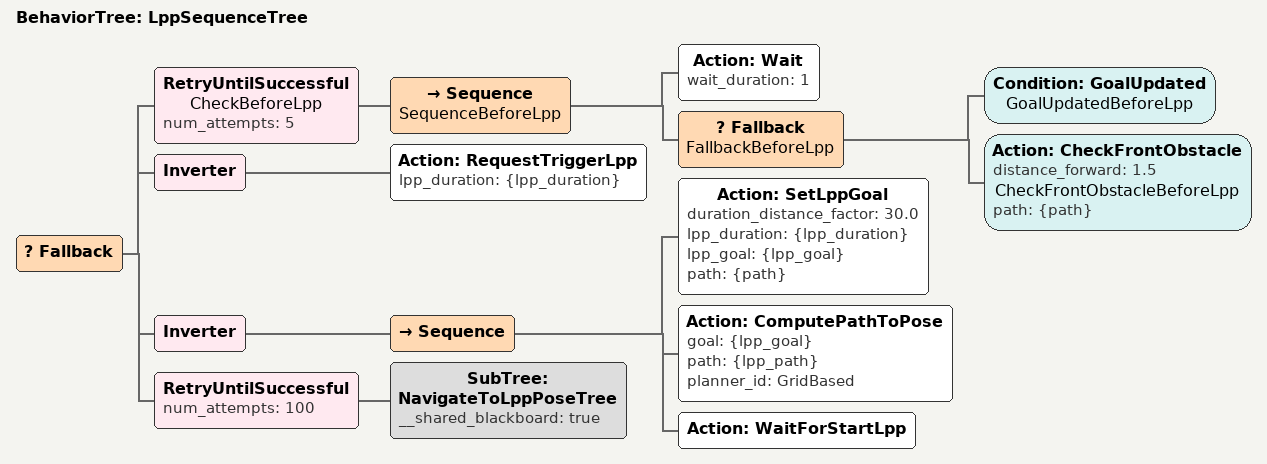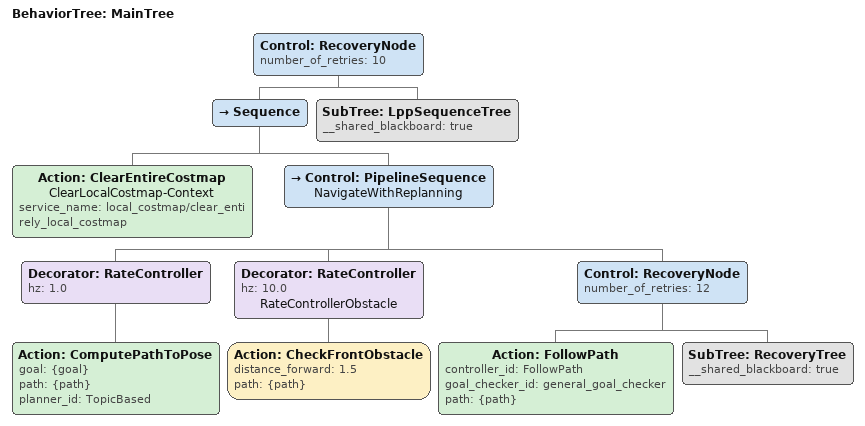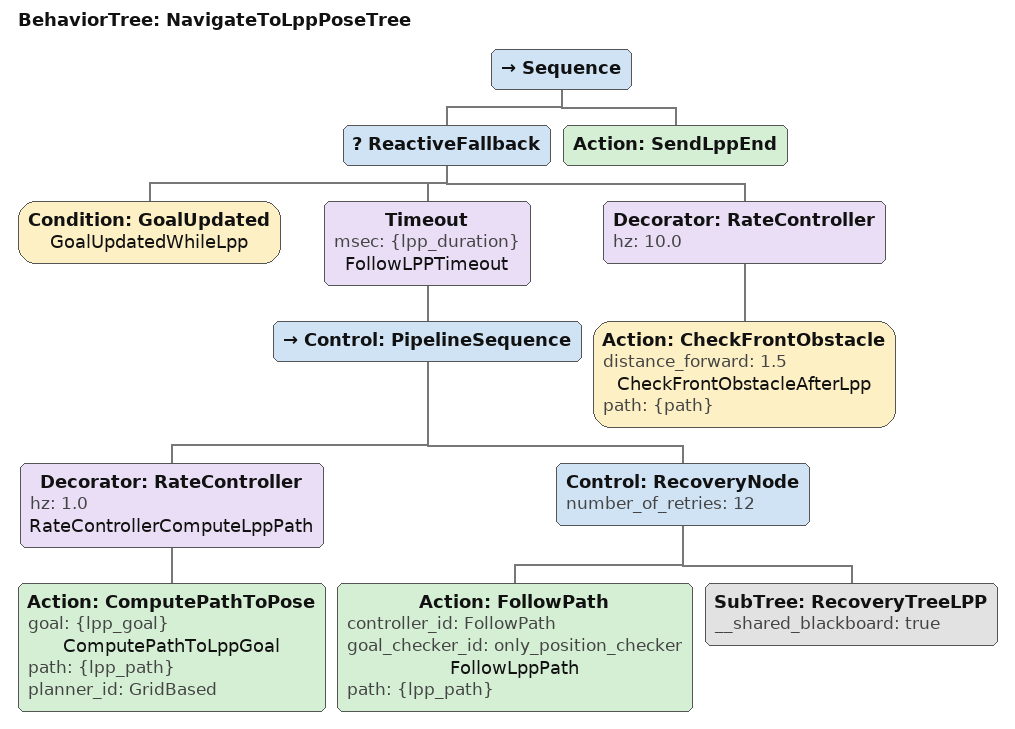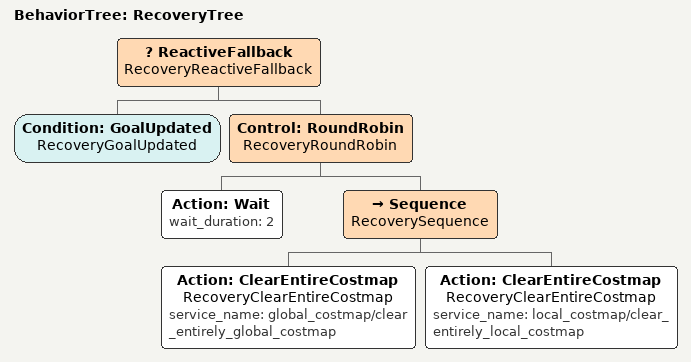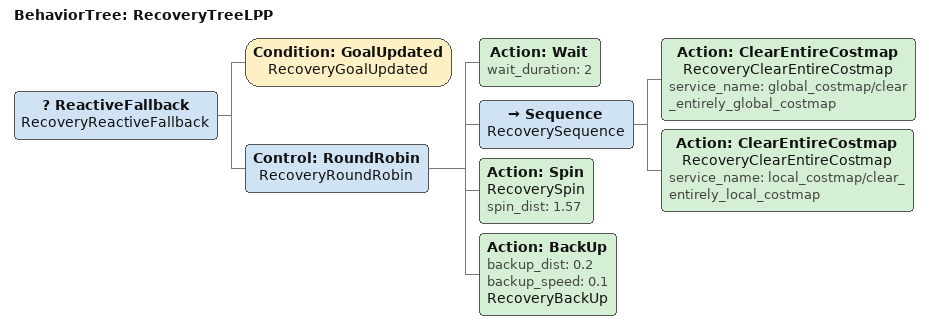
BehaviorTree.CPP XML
<?xml version="1.0"?>
<root main_tree_to_execute="MainTree">
    <BehaviorTree ID="LppSequenceTree">
        <Fallback>
            <RetryUntilSuccessful name="CheckBeforeLpp" num_attempts="5">
                <Sequence name="SequenceBeforeLpp">
                    <Action ID="Wait" wait_duration="1"/>
                    <Fallback name="FallbackBeforeLpp">
                        <Condition ID="GoalUpdated" name="GoalUpdatedBeforeLpp"/>
                        <Action ID="CheckFrontObstacle" distance_forward="1.5" name="CheckFrontObstacleBeforeLpp" path="{path}"/>
                    </Fallback>
                </Sequence>
            </RetryUntilSuccessful>
            <Inverter>
                <Action ID="RequestTriggerLpp" lpp_duration="{lpp_duration}"/>
            </Inverter>
            <Inverter>
                <Sequence>
                    <Action ID="SetLppGoal" duration_distance_factor="30.0" lpp_duration="{lpp_duration}" lpp_goal="{lpp_goal}" path="{path}"/>
                    <Action ID="ComputePathToPose" goal="{lpp_goal}" path="{lpp_path}" planner_id="GridBased"/>
                    <Action ID="WaitForStartLpp"/>
                </Sequence>
            </Inverter>
            <RetryUntilSuccessful num_attempts="100">
                <SubTree ID="NavigateToLppPoseTree" __shared_blackboard="true"/>
            </RetryUntilSuccessful>
        </Fallback>
    </BehaviorTree>
    <BehaviorTree ID="MainTree">
        <Control ID="RecoveryNode" number_of_retries="10">
            <Sequence>
                <Action ID="ClearEntireCostmap" name="ClearLocalCostmap-Context" service_name="local_costmap/clear_entirely_local_costmap"/>
                <Control ID="PipelineSequence" name="NavigateWithReplanning">
                    <Decorator ID="RateController" hz="1.0">
                        <Action ID="ComputePathToPose" goal="{goal}" path="{path}" planner_id="TopicBased"/>
                    </Decorator>
                    <Decorator ID="RateController" hz="10.0" name="RateControllerObstacle">
                        <Action ID="CheckFrontObstacle" distance_forward="1.5" path="{path}"/>
                    </Decorator>
                    <Control ID="RecoveryNode" number_of_retries="12">
                        <Action ID="FollowPath" controller_id="FollowPath" goal_checker_id="general_goal_checker" path="{path}"/>
                        <SubTree ID="RecoveryTree" __shared_blackboard="true"/>
                    </Control>
                </Control>
            </Sequence>
            <SubTree ID="LppSequenceTree" __shared_blackboard="true"/>
        </Control>
    </BehaviorTree>
    <BehaviorTree ID="NavigateToLppPoseTree">
        <Sequence>
            <ReactiveFallback>
                <Condition ID="GoalUpdated" name="GoalUpdatedWhileLpp"/>
                <Timeout msec="{lpp_duration}" name="FollowLPPTimeout">
                    <Control ID="PipelineSequence">
                        <Decorator ID="RateController" hz="1.0" name="RateControllerComputeLppPath">
                            <Action ID="ComputePathToPose" goal="{lpp_goal}" name="ComputePathToLppGoal" path="{lpp_path}" planner_id="GridBased"/>
                        </Decorator>
                        <Control ID="RecoveryNode" number_of_retries="12">
                            <Action ID="FollowPath" controller_id="FollowPath" goal_checker_id="only_position_checker" name="FollowLppPath" path="{lpp_path}"/>
                            <SubTree ID="RecoveryTreeLPP" __shared_blackboard="true"/>
                        </Control>
                    </Control>
                </Timeout>
                <Decorator ID="RateController" hz="10.0">
                    <Action ID="CheckFrontObstacle" distance_forward="1.5" name="CheckFrontObstacleAfterLpp" path="{path}"/>
                </Decorator>
            </ReactiveFallback>
            <Action ID="SendLppEnd"/>
        </Sequence>
    </BehaviorTree>
    <BehaviorTree ID="RecoveryTree">
        <ReactiveFallback name="RecoveryReactiveFallback">
            <Condition ID="GoalUpdated" name="RecoveryGoalUpdated"/>
            <Control ID="RoundRobin" name="RecoveryRoundRobin">
                <Action ID="Wait" wait_duration="2"/>
                <Sequence name="RecoverySequence">
                    <Action ID="ClearEntireCostmap" name="RecoveryClearEntireCostmap" service_name="global_costmap/clear_entirely_global_costmap"/>
                    <Action ID="ClearEntireCostmap" name="RecoveryClearEntireCostmap" service_name="local_costmap/clear_entirely_local_costmap"/>
                </Sequence>
            </Control>
        </ReactiveFallback>
    </BehaviorTree>
    <BehaviorTree ID="RecoveryTreeLPP">
        <ReactiveFallback name="RecoveryReactiveFallback">
            <Condition ID="GoalUpdated" name="RecoveryGoalUpdated"/>
            <Control ID="RoundRobin" name="RecoveryRoundRobin">
                <Action ID="Wait" wait_duration="2"/>
                <Sequence name="RecoverySequence">
                    <Action ID="ClearEntireCostmap" name="RecoveryClearEntireCostmap" service_name="global_costmap/clear_entirely_global_costmap"/>
                    <Action ID="ClearEntireCostmap" name="RecoveryClearEntireCostmap" service_name="local_costmap/clear_entirely_local_costmap"/>
                </Sequence>
                <Action ID="Spin" name="RecoverySpin" spin_dist="1.57"/>
                <Action ID="BackUp" backup_dist="0.2" backup_speed="0.1" name="RecoveryBackUp"/>
            </Control>
        </ReactiveFallback>
    </BehaviorTree>
</root>
